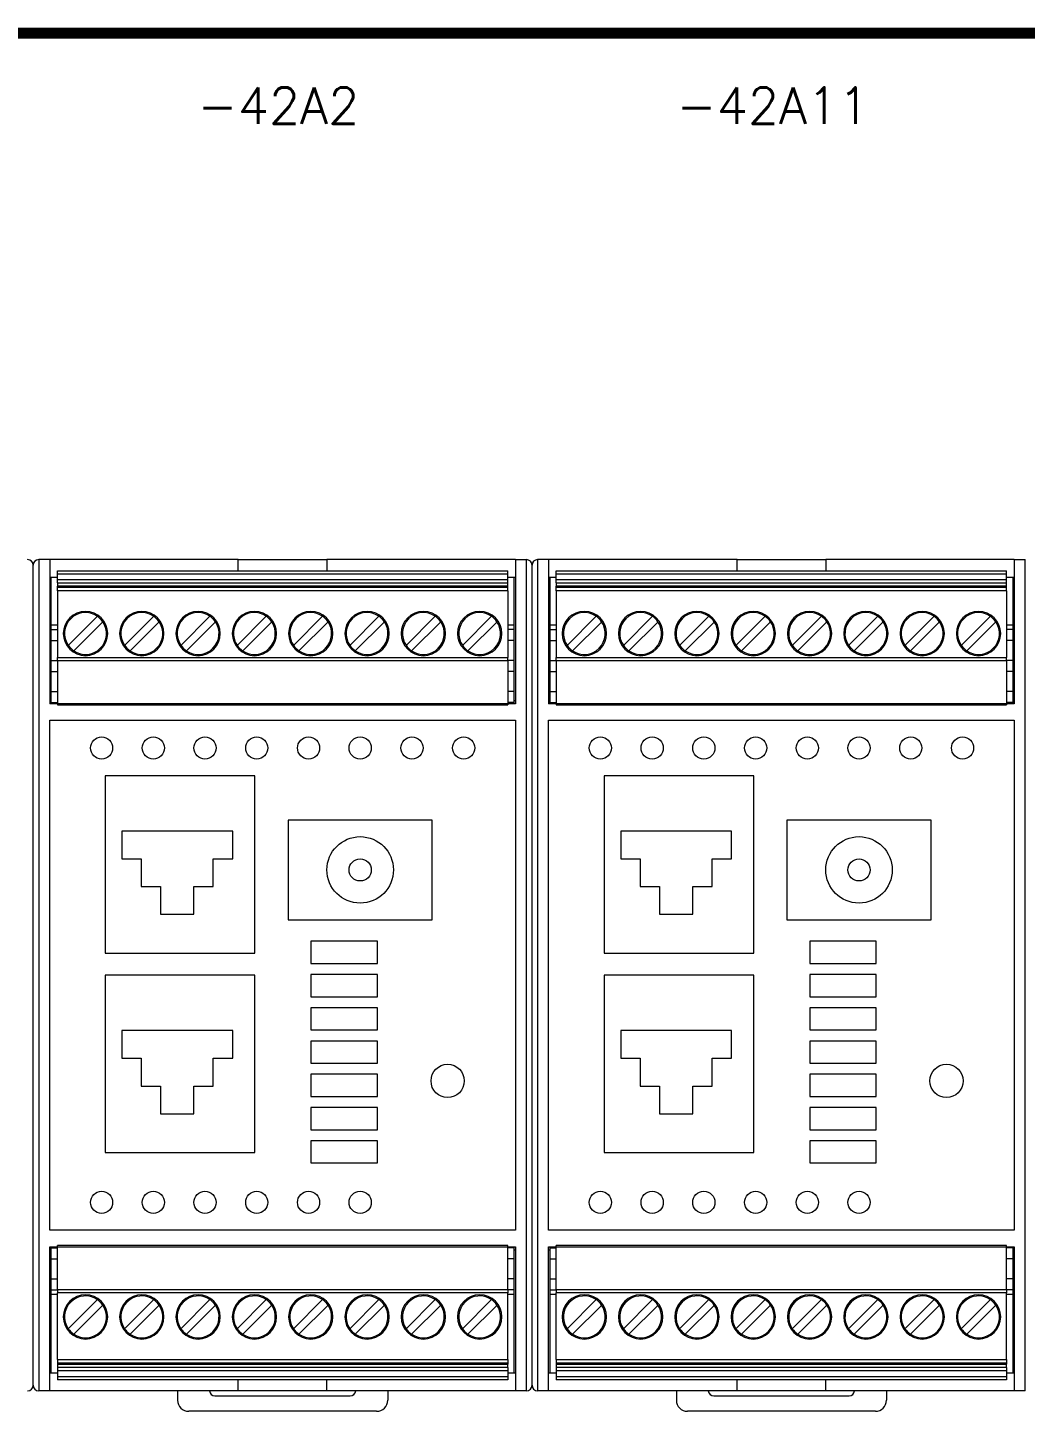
# Model space of a CAD drawing. Extents: x -2993 to 3661, y -4147 to -1441.
# Drawn here: x -2083.1 to -1993.1, y -2703.5 to -2578.7 of the extents above; entities that cross this region are included whole.
import ezdxf
from ezdxf.enums import TextEntityAlignment as Align

# ---------------------------------------------------------------- set-up
doc = ezdxf.new("R2010")
doc.units = 0
doc.header["$LTSCALE"] = 0.1
doc.header["$MEASUREMENT"] = 0
doc.layers.get('0').update_dxf_attribs({"linetype": 'CONTINUOUS'})
doc.layers.add('DIM', color=5, linetype='CONTINUOUS')
doc.styles.get("Standard").update_dxf_attribs({"font": 'simplex.shx'})

msp = doc.modelspace()

# ---------------------------------------------------------------- linework, layer by layer
at = {"color": 7, "linetype": 'Continuous', "lineweight": 13}
for p, q in [((-2081.14, -2626.67), (-2082.14, -2626.67)), ((-2082.14, -2626.67), (-2082.14, -2701.67)), ((-2081.14, -2626.67), (-2081.14, -2639.67)), ((-2064.14, -2626.67), (-2081.14, -2626.67)), ((-2064.14, -2627.67), (-2064.14, -2626.67)), ((-2064.14, -2626.67), (-2056.14, -2626.67)), ((-2039.14, -2626.67), (-2056.14, -2626.67)), ((-2056.14, -2626.67), (-2056.14, -2627.67)), ((-2039.14, -2626.67), (-2039.14, -2639.67)), ((-2039.14, -2626.67), (-2038.14, -2626.67)), ((-2038.14, -2701.67), (-2038.14, -2626.67)), ((-2036.14, -2626.67), (-2037.14, -2626.67)), ((-2037.14, -2626.67), (-2037.14, -2701.67)), ((-2036.14, -2626.67), (-2036.14, -2639.67)), ((-2019.14, -2626.67), (-2036.14, -2626.67)), ((-2019.14, -2627.67), (-2019.14, -2626.67)), ((-2019.14, -2626.67), (-2011.14, -2626.67)), ((-1994.14, -2626.67), (-2011.14, -2626.67)), ((-2011.14, -2626.67), (-2011.14, -2627.67)), ((-1994.14, -2626.67), (-1994.14, -2639.67)), ((-1994.14, -2626.67), (-1993.14, -2626.67)), ((-1993.14, -2701.67), (-1993.14, -2626.67)), ((-2082.64, -2632.32), (-2082.64, -2627.17)), ((-2082.64, -2701.17), (-2082.64, -2627.17)), ((-2082.64, -2701.17), (-2082.64, -2627.17)), ((-2082.64, -2701.17), (-2082.64, -2627.17)), ((-2080.46, -2627.67), (-2039.82, -2627.67)), ((-2080.46, -2627.97), (-2080.46, -2627.67)), ((-2039.82, -2627.97), (-2080.46, -2627.97)), ((-2080.46, -2628.47), (-2080.46, -2627.97)), ((-2039.82, -2627.97), (-2039.82, -2627.67)), ((-2039.82, -2628.47), (-2039.82, -2627.97)), ((-2037.64, -2632.32), (-2037.64, -2627.17)), ((-2037.64, -2701.17), (-2037.64, -2627.17)), ((-2037.64, -2701.17), (-2037.64, -2627.17)), ((-2037.64, -2701.17), (-2037.64, -2627.17)), ((-2035.46, -2627.67), (-1994.82, -2627.67)), ((-2035.46, -2627.97), (-2035.46, -2627.67)), ((-1994.82, -2627.97), (-2035.46, -2627.97)), ((-2035.46, -2628.47), (-2035.46, -2627.97)), ((-1994.82, -2627.97), (-1994.82, -2627.67)), ((-1994.82, -2628.47), (-1994.82, -2627.97)), ((-2081.14, -2628.27), (-2080.46, -2628.27)), ((-2081.04, -2628.27), (-2081.04, -2639.37)), ((-2080.46, -2628.47), (-2039.82, -2628.47)), ((-2080.46, -2628.77), (-2080.46, -2628.47)), ((-2080.46, -2628.77), (-2039.82, -2628.77)), ((-2080.46, -2628.77), (-2080.46, -2629.08)), ((-2039.82, -2629.08), (-2080.46, -2629.08)), ((-2080.46, -2629.19), (-2080.46, -2629.08)), ((-2039.82, -2629.19), (-2080.46, -2629.19)), ((-2080.46, -2629.49), (-2080.46, -2629.19)), ((-2039.82, -2628.27), (-2039.14, -2628.27)), ((-2039.82, -2628.77), (-2039.82, -2628.47)), ((-2039.82, -2629.08), (-2039.82, -2628.77)), ((-2039.82, -2629.19), (-2039.82, -2629.08)), ((-2039.82, -2629.49), (-2039.82, -2629.19)), ((-2039.24, -2639.37), (-2039.24, -2628.27)), ((-2036.14, -2628.27), (-2035.46, -2628.27)), ((-2036.04, -2628.27), (-2036.04, -2639.37)), ((-2035.46, -2628.47), (-1994.82, -2628.47)), ((-2035.46, -2628.77), (-2035.46, -2628.47)), ((-2035.46, -2628.77), (-1994.82, -2628.77)), ((-2035.46, -2628.77), (-2035.46, -2629.08)), ((-1994.82, -2629.08), (-2035.46, -2629.08)), ((-2035.46, -2629.19), (-2035.46, -2629.08)), ((-1994.82, -2629.19), (-2035.46, -2629.19)), ((-2035.46, -2629.49), (-2035.46, -2629.19)), ((-1994.82, -2628.27), (-1994.14, -2628.27)), ((-1994.82, -2628.77), (-1994.82, -2628.47)), ((-1994.82, -2629.08), (-1994.82, -2628.77)), ((-1994.82, -2629.19), (-1994.82, -2629.08)), ((-1994.82, -2629.49), (-1994.82, -2629.19)), ((-1994.24, -2639.37), (-1994.24, -2628.27)), ((-2039.82, -2629.49), (-2080.46, -2629.49)), ((-2080.46, -2629.49), (-2080.46, -2635.51)), ((-2039.82, -2629.49), (-2039.82, -2635.51)), ((-1994.82, -2629.49), (-2035.46, -2629.49)), ((-2035.46, -2629.49), (-2035.46, -2635.51)), ((-1994.82, -2629.49), (-1994.82, -2635.51)), ((-2079.48, -2634.41), (-2076.85, -2631.78)), ((-2074.4, -2634.41), (-2071.77, -2631.78)), ((-2069.32, -2634.41), (-2066.69, -2631.78)), ((-2064.24, -2634.41), (-2061.61, -2631.78)), ((-2059.16, -2634.41), (-2056.53, -2631.78)), ((-2054.08, -2634.41), (-2051.45, -2631.78)), ((-2049, -2634.41), (-2046.37, -2631.78)), ((-2043.92, -2634.41), (-2041.29, -2631.78)), ((-2034.48, -2634.41), (-2031.85, -2631.78)), ((-2029.4, -2634.41), (-2026.77, -2631.78)), ((-2024.32, -2634.41), (-2021.69, -2631.78)), ((-2019.24, -2634.41), (-2016.61, -2631.78)), ((-2014.16, -2634.41), (-2011.53, -2631.78)), ((-2009.08, -2634.41), (-2006.45, -2631.78)), ((-2004, -2634.41), (-2001.37, -2631.78)), ((-1998.92, -2634.41), (-1996.29, -2631.78)), ((-2081.04, -2632.57), (-2080.46, -2632.57)), ((-2081.04, -2632.97), (-2080.46, -2632.97)), ((-2076.35, -2632.28), (-2078.98, -2634.91)), ((-2071.27, -2632.28), (-2073.9, -2634.91)), ((-2066.19, -2632.28), (-2068.82, -2634.91)), ((-2061.11, -2632.28), (-2063.74, -2634.91)), ((-2056.03, -2632.28), (-2058.66, -2634.91)), ((-2050.95, -2632.28), (-2053.58, -2634.91)), ((-2045.87, -2632.28), (-2048.5, -2634.91)), ((-2040.79, -2632.28), (-2043.42, -2634.91)), ((-2039.82, -2632.57), (-2039.24, -2632.57)), ((-2039.24, -2632.97), (-2039.82, -2632.97)), ((-2036.04, -2632.57), (-2035.46, -2632.57)), ((-2036.04, -2632.97), (-2035.46, -2632.97)), ((-2031.35, -2632.28), (-2033.98, -2634.91)), ((-2026.27, -2632.28), (-2028.9, -2634.91)), ((-2021.19, -2632.28), (-2023.82, -2634.91)), ((-2016.11, -2632.28), (-2018.74, -2634.91)), ((-2011.03, -2632.28), (-2013.66, -2634.91)), ((-2005.95, -2632.28), (-2008.58, -2634.91)), ((-2000.87, -2632.28), (-2003.5, -2634.91)), ((-1995.79, -2632.28), (-1998.42, -2634.91)), ((-1994.82, -2632.57), (-1994.24, -2632.57)), ((-1994.24, -2632.97), (-1994.82, -2632.97)), ((-2081.04, -2633.97), (-2080.46, -2633.97)), ((-2039.24, -2633.97), (-2039.82, -2633.97)), ((-2036.04, -2633.97), (-2035.46, -2633.97)), ((-1994.24, -2633.97), (-1994.82, -2633.97)), ((-2080.46, -2635.51), (-2039.82, -2635.51)), ((-2080.46, -2635.81), (-2080.46, -2635.51)), ((-2039.82, -2635.81), (-2039.82, -2635.51)), ((-2035.46, -2635.51), (-1994.82, -2635.51)), ((-2035.46, -2635.81), (-2035.46, -2635.51)), ((-1994.82, -2635.81), (-1994.82, -2635.51)), ((-2081.04, -2635.77), (-2080.46, -2635.77)), ((-2081.04, -2636.77), (-2080.46, -2636.77)), ((-2039.82, -2635.81), (-2080.46, -2635.81)), ((-2080.46, -2635.81), (-2080.46, -2639.79)), ((-2039.24, -2635.77), (-2039.82, -2635.77)), ((-2039.82, -2635.81), (-2039.82, -2639.79)), ((-2039.24, -2636.77), (-2039.82, -2636.77)), ((-2036.04, -2635.77), (-2035.46, -2635.77)), ((-2036.04, -2636.77), (-2035.46, -2636.77)), ((-1994.82, -2635.81), (-2035.46, -2635.81)), ((-2035.46, -2635.81), (-2035.46, -2639.79)), ((-1994.24, -2635.77), (-1994.82, -2635.77)), ((-1994.82, -2635.81), (-1994.82, -2639.79)), ((-1994.24, -2636.77), (-1994.82, -2636.77)), ((-2081.04, -2638.57), (-2080.46, -2638.57)), ((-2039.24, -2638.57), (-2039.82, -2638.57)), ((-2036.04, -2638.57), (-2035.46, -2638.57)), ((-1994.24, -2638.57), (-1994.82, -2638.57)), ((-2081.14, -2639.37), (-2081.04, -2639.37)), ((-2039.14, -2639.67), (-2081.14, -2639.67)), ((-2081.04, -2639.37), (-2081.04, -2639.67)), ((-2081.04, -2639.57), (-2080.46, -2639.57)), ((-2080.46, -2639.79), (-2039.82, -2639.79)), ((-2039.24, -2639.57), (-2039.82, -2639.57)), ((-2039.24, -2639.37), (-2039.14, -2639.37)), ((-2039.24, -2639.67), (-2039.24, -2639.37)), ((-2036.14, -2639.37), (-2036.04, -2639.37)), ((-1994.14, -2639.67), (-2036.14, -2639.67)), ((-2036.04, -2639.37), (-2036.04, -2639.67)), ((-2036.04, -2639.57), (-2035.46, -2639.57)), ((-2035.46, -2639.79), (-1994.82, -2639.79)), ((-1994.24, -2639.57), (-1994.82, -2639.57)), ((-1994.24, -2639.37), (-1994.14, -2639.37)), ((-1994.24, -2639.67), (-1994.24, -2639.37)), ((-2081.14, -2641.17), (-2039.14, -2641.17)), ((-2081.14, -2687.17), (-2081.14, -2641.17)), ((-2039.14, -2641.17), (-2039.14, -2687.17)), ((-2036.14, -2641.17), (-1994.14, -2641.17)), ((-2036.14, -2687.17), (-2036.14, -2641.17)), ((-1994.14, -2641.17), (-1994.14, -2687.17)), ((-2076.14, -2646.17), (-2076.14, -2662.17)), ((-2076.14, -2646.17), (-2076.14, -2662.17)), ((-2062.64, -2646.17), (-2076.14, -2646.17)), ((-2062.64, -2646.17), (-2076.14, -2646.17)), ((-2062.64, -2662.17), (-2062.64, -2646.17)), ((-2062.64, -2662.17), (-2062.64, -2646.17)), ((-2031.14, -2646.17), (-2031.14, -2662.17)), ((-2031.14, -2646.17), (-2031.14, -2662.17)), ((-2017.64, -2646.17), (-2031.14, -2646.17)), ((-2017.64, -2646.17), (-2031.14, -2646.17)), ((-2017.64, -2662.17), (-2017.64, -2646.17)), ((-2017.64, -2662.17), (-2017.64, -2646.17)), ((-2046.64, -2650.17), (-2059.64, -2650.17)), ((-2059.64, -2650.17), (-2059.64, -2659.17)), ((-2046.64, -2659.17), (-2046.64, -2650.17)), ((-2001.64, -2650.17), (-2014.64, -2650.17)), ((-2014.64, -2650.17), (-2014.64, -2659.17)), ((-2001.64, -2659.17), (-2001.64, -2650.17)), ((-2074.64, -2651.17), (-2074.64, -2653.67)), ((-2064.64, -2651.17), (-2074.64, -2651.17)), ((-2064.64, -2653.67), (-2064.64, -2651.17)), ((-2029.64, -2651.17), (-2029.64, -2653.67)), ((-2019.64, -2651.17), (-2029.64, -2651.17)), ((-2019.64, -2653.67), (-2019.64, -2651.17)), ((-2074.64, -2653.67), (-2072.89, -2653.67)), ((-2072.89, -2653.67), (-2072.89, -2656.17)), ((-2066.39, -2656.17), (-2066.39, -2653.67)), ((-2066.39, -2653.67), (-2064.64, -2653.67)), ((-2029.64, -2653.67), (-2027.89, -2653.67)), ((-2027.89, -2653.67), (-2027.89, -2656.17)), ((-2021.39, -2656.17), (-2021.39, -2653.67)), ((-2021.39, -2653.67), (-2019.64, -2653.67)), ((-2072.89, -2656.17), (-2071.14, -2656.17)), ((-2071.14, -2656.17), (-2071.14, -2658.67)), ((-2068.14, -2658.67), (-2068.14, -2656.17)), ((-2068.14, -2656.17), (-2066.39, -2656.17)), ((-2027.89, -2656.17), (-2026.14, -2656.17)), ((-2026.14, -2656.17), (-2026.14, -2658.67)), ((-2023.14, -2658.67), (-2023.14, -2656.17)), ((-2023.14, -2656.17), (-2021.39, -2656.17)), ((-2071.14, -2658.67), (-2068.14, -2658.67)), ((-2059.64, -2659.17), (-2046.64, -2659.17)), ((-2026.14, -2658.67), (-2023.14, -2658.67)), ((-2014.64, -2659.17), (-2001.64, -2659.17)), ((-2051.59, -2661.11), (-2057.59, -2661.11)), ((-2057.59, -2661.11), (-2057.59, -2663.11)), ((-2051.59, -2663.11), (-2051.59, -2661.11)), ((-2006.59, -2661.11), (-2012.59, -2661.11)), ((-2012.59, -2661.11), (-2012.59, -2663.11)), ((-2006.59, -2663.11), (-2006.59, -2661.11)), ((-2076.14, -2662.17), (-2062.64, -2662.17)), ((-2076.14, -2662.17), (-2062.64, -2662.17)), ((-2031.14, -2662.17), (-2017.64, -2662.17)), ((-2031.14, -2662.17), (-2017.64, -2662.17)), ((-2062.64, -2664.17), (-2076.14, -2664.17)), ((-2062.64, -2664.17), (-2076.14, -2664.17)), ((-2076.14, -2664.17), (-2076.14, -2680.17)), ((-2076.14, -2664.17), (-2076.14, -2680.17)), ((-2062.64, -2680.17), (-2062.64, -2664.17)), ((-2062.64, -2680.17), (-2062.64, -2664.17)), ((-2057.59, -2663.11), (-2051.59, -2663.11)), ((-2051.59, -2664.11), (-2057.59, -2664.11)), ((-2057.59, -2664.11), (-2057.59, -2666.11)), ((-2051.59, -2666.11), (-2051.59, -2664.11)), ((-2017.64, -2664.17), (-2031.14, -2664.17)), ((-2017.64, -2664.17), (-2031.14, -2664.17)), ((-2031.14, -2664.17), (-2031.14, -2680.17)), ((-2031.14, -2664.17), (-2031.14, -2680.17)), ((-2017.64, -2680.17), (-2017.64, -2664.17)), ((-2017.64, -2680.17), (-2017.64, -2664.17)), ((-2012.59, -2663.11), (-2006.59, -2663.11)), ((-2006.59, -2664.11), (-2012.59, -2664.11)), ((-2012.59, -2664.11), (-2012.59, -2666.11)), ((-2006.59, -2666.11), (-2006.59, -2664.11)), ((-2057.59, -2666.11), (-2051.59, -2666.11)), ((-2012.59, -2666.11), (-2006.59, -2666.11)), ((-2051.59, -2667.11), (-2057.59, -2667.11)), ((-2057.59, -2667.11), (-2057.59, -2669.11)), ((-2051.59, -2669.11), (-2051.59, -2667.11)), ((-2006.59, -2667.11), (-2012.59, -2667.11)), ((-2012.59, -2667.11), (-2012.59, -2669.11)), ((-2006.59, -2669.11), (-2006.59, -2667.11)), ((-2064.64, -2669.17), (-2074.64, -2669.17)), ((-2074.64, -2669.17), (-2074.64, -2671.67)), ((-2064.64, -2671.67), (-2064.64, -2669.17)), ((-2057.59, -2669.11), (-2051.59, -2669.11)), ((-2019.64, -2669.17), (-2029.64, -2669.17)), ((-2029.64, -2669.17), (-2029.64, -2671.67)), ((-2019.64, -2671.67), (-2019.64, -2669.17)), ((-2012.59, -2669.11), (-2006.59, -2669.11)), ((-2051.59, -2670.11), (-2057.59, -2670.11)), ((-2057.59, -2670.11), (-2057.59, -2672.11)), ((-2051.59, -2672.11), (-2051.59, -2670.11)), ((-2006.59, -2670.11), (-2012.59, -2670.11)), ((-2012.59, -2670.11), (-2012.59, -2672.11)), ((-2006.59, -2672.11), (-2006.59, -2670.11)), ((-2074.64, -2671.67), (-2072.89, -2671.67)), ((-2072.89, -2671.67), (-2072.89, -2674.17)), ((-2066.39, -2674.17), (-2066.39, -2671.67)), ((-2066.39, -2671.67), (-2064.64, -2671.67)), ((-2029.64, -2671.67), (-2027.89, -2671.67)), ((-2027.89, -2671.67), (-2027.89, -2674.17)), ((-2021.39, -2674.17), (-2021.39, -2671.67)), ((-2021.39, -2671.67), (-2019.64, -2671.67)), ((-2057.59, -2672.11), (-2051.59, -2672.11)), ((-2012.59, -2672.11), (-2006.59, -2672.11)), ((-2072.89, -2674.17), (-2071.14, -2674.17)), ((-2071.14, -2674.17), (-2071.14, -2676.67)), ((-2068.14, -2676.67), (-2068.14, -2674.17)), ((-2068.14, -2674.17), (-2066.39, -2674.17)), ((-2051.59, -2673.11), (-2057.59, -2673.11)), ((-2057.59, -2673.11), (-2057.59, -2675.11)), ((-2051.59, -2675.11), (-2051.59, -2673.11)), ((-2027.89, -2674.17), (-2026.14, -2674.17)), ((-2026.14, -2674.17), (-2026.14, -2676.67)), ((-2023.14, -2676.67), (-2023.14, -2674.17)), ((-2023.14, -2674.17), (-2021.39, -2674.17)), ((-2006.59, -2673.11), (-2012.59, -2673.11)), ((-2012.59, -2673.11), (-2012.59, -2675.11)), ((-2006.59, -2675.11), (-2006.59, -2673.11)), ((-2082.64, -2701.17), (-2082.64, -2674.67)), ((-2082.64, -2701.17), (-2082.64, -2674.67)), ((-2057.59, -2675.11), (-2051.59, -2675.11)), ((-2037.64, -2701.17), (-2037.64, -2674.67)), ((-2037.64, -2701.17), (-2037.64, -2674.67)), ((-2012.59, -2675.11), (-2006.59, -2675.11)), ((-2071.14, -2676.67), (-2068.14, -2676.67)), ((-2051.59, -2676.11), (-2057.59, -2676.11)), ((-2057.59, -2676.11), (-2057.59, -2678.11)), ((-2051.59, -2678.11), (-2051.59, -2676.11)), ((-2026.14, -2676.67), (-2023.14, -2676.67)), ((-2006.59, -2676.11), (-2012.59, -2676.11)), ((-2012.59, -2676.11), (-2012.59, -2678.11)), ((-2006.59, -2678.11), (-2006.59, -2676.11)), ((-2057.59, -2678.11), (-2051.59, -2678.11)), ((-2051.59, -2679.11), (-2057.59, -2679.11)), ((-2057.59, -2679.11), (-2057.59, -2681.11)), ((-2051.59, -2681.11), (-2051.59, -2679.11)), ((-2012.59, -2678.11), (-2006.59, -2678.11)), ((-2006.59, -2679.11), (-2012.59, -2679.11)), ((-2012.59, -2679.11), (-2012.59, -2681.11)), ((-2006.59, -2681.11), (-2006.59, -2679.11)), ((-2076.14, -2680.17), (-2062.64, -2680.17)), ((-2076.14, -2680.17), (-2062.64, -2680.17)), ((-2031.14, -2680.17), (-2017.64, -2680.17)), ((-2031.14, -2680.17), (-2017.64, -2680.17)), ((-2057.59, -2681.11), (-2051.59, -2681.11)), ((-2012.59, -2681.11), (-2006.59, -2681.11)), ((-2039.14, -2687.17), (-2081.14, -2687.17)), ((-1994.14, -2687.17), (-2036.14, -2687.17)), ((-2081.14, -2688.67), (-2039.14, -2688.67)), ((-2081.14, -2701.67), (-2081.14, -2688.67)), ((-2081.04, -2688.97), (-2081.14, -2688.97)), ((-2081.04, -2688.67), (-2081.04, -2688.97)), ((-2081.04, -2688.77), (-2080.46, -2688.77)), ((-2081.04, -2688.97), (-2081.04, -2700.07)), ((-2039.82, -2688.55), (-2080.46, -2688.55)), ((-2080.46, -2692.53), (-2080.46, -2688.55)), ((-2039.82, -2692.53), (-2039.82, -2688.55)), ((-2039.24, -2688.77), (-2039.82, -2688.77)), ((-2039.24, -2688.97), (-2039.24, -2688.67)), ((-2039.14, -2688.97), (-2039.24, -2688.97)), ((-2039.24, -2700.07), (-2039.24, -2688.97)), ((-2039.14, -2688.67), (-2039.14, -2701.67)), ((-2036.14, -2688.67), (-1994.14, -2688.67)), ((-2036.14, -2701.67), (-2036.14, -2688.67)), ((-2036.04, -2688.97), (-2036.14, -2688.97)), ((-2036.04, -2688.67), (-2036.04, -2688.97)), ((-2036.04, -2688.77), (-2035.46, -2688.77)), ((-2036.04, -2688.97), (-2036.04, -2700.07)), ((-1994.82, -2688.55), (-2035.46, -2688.55)), ((-2035.46, -2692.53), (-2035.46, -2688.55)), ((-1994.82, -2692.53), (-1994.82, -2688.55)), ((-1994.24, -2688.77), (-1994.82, -2688.77)), ((-1994.24, -2688.97), (-1994.24, -2688.67)), ((-1994.14, -2688.97), (-1994.24, -2688.97)), ((-1994.24, -2700.07), (-1994.24, -2688.97)), ((-1994.14, -2688.67), (-1994.14, -2701.67)), ((-2081.04, -2689.77), (-2080.46, -2689.77)), ((-2039.24, -2689.77), (-2039.82, -2689.77)), ((-2036.04, -2689.77), (-2035.46, -2689.77)), ((-1994.24, -2689.77), (-1994.82, -2689.77)), ((-2081.04, -2691.57), (-2080.46, -2691.57)), ((-2039.24, -2691.57), (-2039.82, -2691.57)), ((-2036.04, -2691.57), (-2035.46, -2691.57)), ((-1994.24, -2691.57), (-1994.82, -2691.57)), ((-2081.04, -2692.57), (-2080.46, -2692.57)), ((-2080.46, -2692.97), (-2081.04, -2692.97)), ((-2080.46, -2692.53), (-2039.82, -2692.53)), ((-2080.46, -2692.53), (-2080.46, -2692.83)), ((-2039.82, -2692.83), (-2080.46, -2692.83)), ((-2080.46, -2698.85), (-2080.46, -2692.83)), ((-2039.82, -2692.53), (-2039.82, -2692.83)), ((-2039.24, -2692.57), (-2039.82, -2692.57)), ((-2039.82, -2698.85), (-2039.82, -2692.83)), ((-2039.24, -2692.97), (-2039.82, -2692.97)), ((-2036.04, -2692.57), (-2035.46, -2692.57)), ((-2035.46, -2692.97), (-2036.04, -2692.97)), ((-2035.46, -2692.53), (-1994.82, -2692.53)), ((-2035.46, -2692.53), (-2035.46, -2692.83)), ((-1994.82, -2692.83), (-2035.46, -2692.83)), ((-2035.46, -2698.85), (-2035.46, -2692.83)), ((-1994.82, -2692.53), (-1994.82, -2692.83)), ((-1994.24, -2692.57), (-1994.82, -2692.57)), ((-1994.82, -2698.85), (-1994.82, -2692.83)), ((-1994.24, -2692.97), (-1994.82, -2692.97)), ((-2079.48, -2696.07), (-2076.85, -2693.44)), ((-2076.35, -2693.94), (-2078.98, -2696.57)), ((-2074.4, -2696.07), (-2071.77, -2693.44)), ((-2071.27, -2693.94), (-2073.9, -2696.57)), ((-2069.32, -2696.07), (-2066.69, -2693.44)), ((-2066.19, -2693.94), (-2068.82, -2696.57)), ((-2064.24, -2696.07), (-2061.61, -2693.44)), ((-2061.11, -2693.94), (-2063.74, -2696.57)), ((-2059.16, -2696.07), (-2056.53, -2693.44)), ((-2056.03, -2693.94), (-2058.66, -2696.57)), ((-2054.08, -2696.07), (-2051.45, -2693.44)), ((-2050.95, -2693.94), (-2053.58, -2696.57)), ((-2049, -2696.07), (-2046.37, -2693.44)), ((-2045.87, -2693.94), (-2048.5, -2696.57)), ((-2043.92, -2696.07), (-2041.29, -2693.44)), ((-2040.79, -2693.94), (-2043.42, -2696.57)), ((-2034.48, -2696.07), (-2031.85, -2693.44)), ((-2031.35, -2693.94), (-2033.98, -2696.57)), ((-2029.4, -2696.07), (-2026.77, -2693.44)), ((-2026.27, -2693.94), (-2028.9, -2696.57)), ((-2024.32, -2696.07), (-2021.69, -2693.44)), ((-2021.19, -2693.94), (-2023.82, -2696.57)), ((-2019.24, -2696.07), (-2016.61, -2693.44)), ((-2016.11, -2693.94), (-2018.74, -2696.57)), ((-2014.16, -2696.07), (-2011.53, -2693.44)), ((-2011.03, -2693.94), (-2013.66, -2696.57)), ((-2009.08, -2696.07), (-2006.45, -2693.44)), ((-2005.95, -2693.94), (-2008.58, -2696.57)), ((-2004, -2696.07), (-2001.37, -2693.44)), ((-2000.87, -2693.94), (-2003.5, -2696.57)), ((-1998.92, -2696.07), (-1996.29, -2693.44)), ((-1995.79, -2693.94), (-1998.42, -2696.57)), ((-2080.46, -2698.85), (-2039.82, -2698.85)), ((-2080.46, -2698.85), (-2080.46, -2699.15)), ((-2080.46, -2699.15), (-2039.82, -2699.15)), ((-2080.46, -2699.15), (-2080.46, -2699.27)), ((-2039.82, -2698.85), (-2039.82, -2699.15)), ((-2039.82, -2699.15), (-2039.82, -2699.27)), ((-2035.46, -2698.85), (-1994.82, -2698.85)), ((-2035.46, -2698.85), (-2035.46, -2699.15)), ((-2035.46, -2699.15), (-1994.82, -2699.15)), ((-2035.46, -2699.15), (-2035.46, -2699.27)), ((-1994.82, -2698.85), (-1994.82, -2699.15)), ((-1994.82, -2699.15), (-1994.82, -2699.27)), ((-2080.46, -2700.07), (-2081.14, -2700.07)), ((-2080.46, -2699.27), (-2039.82, -2699.27)), ((-2080.46, -2699.27), (-2080.46, -2699.58)), ((-2039.82, -2699.58), (-2080.46, -2699.58)), ((-2080.46, -2699.58), (-2080.46, -2699.88)), ((-2039.82, -2699.88), (-2080.46, -2699.88)), ((-2080.46, -2699.88), (-2080.46, -2700.37)), ((-2080.46, -2700.37), (-2039.82, -2700.37)), ((-2080.46, -2700.37), (-2080.46, -2700.67)), ((-2039.82, -2699.58), (-2039.82, -2699.27)), ((-2039.82, -2699.58), (-2039.82, -2699.88)), ((-2039.82, -2699.88), (-2039.82, -2700.37)), ((-2039.14, -2700.07), (-2039.82, -2700.07)), ((-2039.82, -2700.37), (-2039.82, -2700.67)), ((-2035.46, -2700.07), (-2036.14, -2700.07)), ((-2035.46, -2699.27), (-1994.82, -2699.27)), ((-2035.46, -2699.27), (-2035.46, -2699.58)), ((-1994.82, -2699.58), (-2035.46, -2699.58)), ((-2035.46, -2699.58), (-2035.46, -2699.88)), ((-1994.82, -2699.88), (-2035.46, -2699.88)), ((-2035.46, -2699.88), (-2035.46, -2700.37)), ((-2035.46, -2700.37), (-1994.82, -2700.37)), ((-2035.46, -2700.37), (-2035.46, -2700.67)), ((-1994.82, -2699.58), (-1994.82, -2699.27)), ((-1994.82, -2699.58), (-1994.82, -2699.88)), ((-1994.82, -2699.88), (-1994.82, -2700.37)), ((-1994.14, -2700.07), (-1994.82, -2700.07)), ((-1994.82, -2700.37), (-1994.82, -2700.67)), ((-2081.14, -2701.67), (-2082.14, -2701.67)), ((-2064.14, -2701.67), (-2081.14, -2701.67)), ((-2039.82, -2700.67), (-2080.46, -2700.67)), ((-2069.61, -2701.67), (-2069.61, -2702.52)), ((-2064.14, -2701.67), (-2064.14, -2700.67)), ((-2056.14, -2701.67), (-2064.14, -2701.67)), ((-2056.14, -2701.67), (-2056.14, -2700.67)), ((-2039.14, -2701.67), (-2056.14, -2701.67)), ((-2050.66, -2701.67), (-2050.66, -2702.52)), ((-2038.14, -2701.67), (-2039.14, -2701.67)), ((-2036.14, -2701.67), (-2037.14, -2701.67)), ((-2019.14, -2701.67), (-2036.14, -2701.67)), ((-1994.82, -2700.67), (-2035.46, -2700.67)), ((-2024.61, -2701.67), (-2024.61, -2702.52)), ((-2019.14, -2701.67), (-2019.14, -2700.67)), ((-2011.14, -2701.67), (-2019.14, -2701.67)), ((-2011.14, -2701.67), (-2011.14, -2700.67)), ((-1994.14, -2701.67), (-2011.14, -2701.67)), ((-2005.66, -2701.67), (-2005.66, -2702.52)), ((-1993.14, -2701.67), (-1994.14, -2701.67)), ((-2066.24, -2702.12), (-2054.04, -2702.12)), ((-2021.24, -2702.12), (-2009.04, -2702.12)), ((-2051.66, -2703.52), (-2068.61, -2703.52)), ((-2006.66, -2703.52), (-2023.61, -2703.52))]:
    msp.add_line(p, q, dxfattribs=at)
for centre, radius in [((-2076.47, -2643.67), 1), ((-2071.8, -2643.67), 1), ((-2067.14, -2643.67), 1), ((-2062.47, -2643.67), 1), ((-2057.8, -2643.67), 1), ((-2053.14, -2643.67), 1), ((-2048.47, -2643.67), 1), ((-2043.8, -2643.67), 1), ((-2031.47, -2643.67), 1), ((-2026.8, -2643.67), 1), ((-2022.14, -2643.67), 1), ((-2017.47, -2643.67), 1), ((-2012.8, -2643.67), 1), ((-2008.14, -2643.67), 1), ((-2003.47, -2643.67), 1), ((-1998.8, -2643.67), 1), ((-2053.14, -2654.67), 3), ((-2008.14, -2654.67), 3), ((-2053.14, -2654.67), 1), ((-2008.14, -2654.67), 1), ((-2045.25, -2673.71), 1.5), ((-2000.25, -2673.71), 1.5), ((-2076.47, -2684.67), 1), ((-2071.8, -2684.67), 1), ((-2067.14, -2684.67), 1), ((-2062.47, -2684.67), 1), ((-2057.8, -2684.67), 1), ((-2053.14, -2684.67), 1), ((-2031.47, -2684.67), 1), ((-2026.8, -2684.67), 1), ((-2022.14, -2684.67), 1), ((-2017.47, -2684.67), 1), ((-2012.8, -2684.67), 1), ((-2008.14, -2684.67), 1)]:
    msp.add_circle(centre, radius, dxfattribs=at)
for centre, radius, start, end in [((-2083.14, -2627.17), 0.5, 0, 89.9998), ((-2082.14, -2627.17), 0.5, 90.0002, 179.9998), ((-2038.14, -2627.17), 0.5, 0, 89.9998), ((-2037.14, -2627.17), 0.5, 90.0002, 179.9998), ((-2077.92, -2633.34), 2, 90, 270), ((-2077.92, -2633.34), 1.89, 55.6634, 135), ((-2077.92, -2633.34), 2, 270, 90), ((-2077.92, -2633.34), 1.89, 34.3365, 55.6635), ((-2072.84, -2633.34), 2, 90, 270), ((-2072.84, -2633.34), 1.89, 55.6634, 135), ((-2072.84, -2633.34), 2, 270, 90), ((-2072.84, -2633.34), 1.89, 34.3365, 55.6635), ((-2067.76, -2633.34), 2, 90, 270), ((-2067.76, -2633.34), 1.89, 55.6634, 135), ((-2067.76, -2633.34), 2, 270, 90), ((-2067.76, -2633.34), 1.89, 34.3365, 55.6635), ((-2062.68, -2633.34), 2, 90, 270), ((-2062.68, -2633.34), 1.89, 55.6634, 135), ((-2062.68, -2633.34), 2, 270, 90), ((-2062.68, -2633.34), 1.89, 34.3365, 55.6635), ((-2057.6, -2633.34), 2, 90, 270), ((-2057.6, -2633.34), 1.89, 55.6634, 135), ((-2057.6, -2633.34), 2, 270, 90), ((-2057.6, -2633.34), 1.89, 34.3365, 55.6635), ((-2052.52, -2633.34), 2, 90, 270), ((-2052.52, -2633.34), 1.89, 55.6634, 135), ((-2052.52, -2633.34), 2, 270, 90), ((-2052.52, -2633.34), 1.89, 34.3365, 55.6635), ((-2047.44, -2633.34), 2, 90, 270), ((-2047.44, -2633.34), 1.89, 55.6634, 135), ((-2047.44, -2633.34), 2, 270, 90), ((-2047.44, -2633.34), 1.89, 34.3365, 55.6635), ((-2042.36, -2633.34), 2, 90, 270), ((-2042.36, -2633.34), 1.89, 55.6634, 135), ((-2042.36, -2633.34), 2, 270, 90), ((-2042.36, -2633.34), 1.89, 34.3365, 55.6635), ((-2032.92, -2633.34), 2, 90, 270), ((-2032.92, -2633.34), 1.89, 55.6634, 135), ((-2032.92, -2633.34), 2, 270, 90), ((-2032.92, -2633.34), 1.89, 34.3365, 55.6635), ((-2027.84, -2633.34), 2, 90, 270), ((-2027.84, -2633.34), 1.89, 55.6634, 135), ((-2027.84, -2633.34), 2, 270, 90), ((-2027.84, -2633.34), 1.89, 34.3365, 55.6635), ((-2022.76, -2633.34), 2, 90, 270), ((-2022.76, -2633.34), 1.89, 55.6634, 135), ((-2022.76, -2633.34), 2, 270, 90), ((-2022.76, -2633.34), 1.89, 34.3365, 55.6635), ((-2017.68, -2633.34), 2, 90, 270), ((-2017.68, -2633.34), 1.89, 55.6634, 135), ((-2017.68, -2633.34), 2, 270, 90), ((-2017.68, -2633.34), 1.89, 34.3365, 55.6635), ((-2012.6, -2633.34), 2, 90, 270), ((-2012.6, -2633.34), 1.89, 55.6634, 135), ((-2012.6, -2633.34), 2, 270, 90), ((-2012.6, -2633.34), 1.89, 34.3365, 55.6635), ((-2007.52, -2633.34), 2, 90, 270), ((-2007.52, -2633.34), 1.89, 55.6634, 135), ((-2007.52, -2633.34), 2, 270, 90), ((-2007.52, -2633.34), 1.89, 34.3365, 55.6635), ((-2002.44, -2633.34), 2, 90, 270), ((-2002.44, -2633.34), 1.89, 55.6634, 135), ((-2002.44, -2633.34), 2, 270, 90), ((-2002.44, -2633.34), 1.89, 34.3365, 55.6635), ((-1997.36, -2633.34), 2, 90, 270), ((-1997.36, -2633.34), 1.89, 55.6634, 135), ((-1997.36, -2633.34), 2, 270, 90), ((-1997.36, -2633.34), 1.89, 34.3365, 55.6635), ((-2077.92, -2633.34), 1.89, 135, 214.3366), ((-2077.92, -2633.34), 1.89, 315, 34.3366), ((-2072.84, -2633.34), 1.89, 135, 214.3366), ((-2072.84, -2633.34), 1.89, 315, 34.3366), ((-2067.76, -2633.34), 1.89, 135, 214.3366), ((-2067.76, -2633.34), 1.89, 315, 34.3366), ((-2062.68, -2633.34), 1.89, 135, 214.3366), ((-2062.68, -2633.34), 1.89, 315, 34.3366), ((-2057.6, -2633.34), 1.89, 135, 214.3366), ((-2057.6, -2633.34), 1.89, 315, 34.3366), ((-2052.52, -2633.34), 1.89, 135, 214.3366), ((-2052.52, -2633.34), 1.89, 315, 34.3366), ((-2047.44, -2633.34), 1.89, 135, 214.3366), ((-2047.44, -2633.34), 1.89, 315, 34.3366), ((-2042.36, -2633.34), 1.89, 135, 214.3366), ((-2042.36, -2633.34), 1.89, 315, 34.3366), ((-2032.92, -2633.34), 1.89, 135, 214.3366), ((-2032.92, -2633.34), 1.89, 315, 34.3366), ((-2027.84, -2633.34), 1.89, 135, 214.3366), ((-2027.84, -2633.34), 1.89, 315, 34.3366), ((-2022.76, -2633.34), 1.89, 135, 214.3366), ((-2022.76, -2633.34), 1.89, 315, 34.3366), ((-2017.68, -2633.34), 1.89, 135, 214.3366), ((-2017.68, -2633.34), 1.89, 315, 34.3366), ((-2012.6, -2633.34), 1.89, 135, 214.3366), ((-2012.6, -2633.34), 1.89, 315, 34.3366), ((-2007.52, -2633.34), 1.89, 135, 214.3366), ((-2007.52, -2633.34), 1.89, 315, 34.3366), ((-2002.44, -2633.34), 1.89, 135, 214.3366), ((-2002.44, -2633.34), 1.89, 315, 34.3366), ((-1997.36, -2633.34), 1.89, 135, 214.3366), ((-1997.36, -2633.34), 1.89, 315, 34.3366), ((-2077.92, -2633.34), 1.89, 214.3365, 235.6635), ((-2077.92, -2633.34), 1.89, 235.6634, 315), ((-2072.84, -2633.34), 1.89, 214.3365, 235.6635), ((-2072.84, -2633.34), 1.89, 235.6634, 315), ((-2067.76, -2633.34), 1.89, 214.3365, 235.6635), ((-2067.76, -2633.34), 1.89, 235.6634, 315), ((-2062.68, -2633.34), 1.89, 214.3365, 235.6635), ((-2062.68, -2633.34), 1.89, 235.6634, 315), ((-2057.6, -2633.34), 1.89, 214.3365, 235.6635), ((-2057.6, -2633.34), 1.89, 235.6634, 315), ((-2052.52, -2633.34), 1.89, 214.3365, 235.6635), ((-2052.52, -2633.34), 1.89, 235.6634, 315), ((-2047.44, -2633.34), 1.89, 214.3365, 235.6635), ((-2047.44, -2633.34), 1.89, 235.6634, 315), ((-2042.36, -2633.34), 1.89, 214.3365, 235.6635), ((-2042.36, -2633.34), 1.89, 235.6634, 315), ((-2032.92, -2633.34), 1.89, 214.3365, 235.6635), ((-2032.92, -2633.34), 1.89, 235.6634, 315), ((-2027.84, -2633.34), 1.89, 214.3365, 235.6635), ((-2027.84, -2633.34), 1.89, 235.6634, 315), ((-2022.76, -2633.34), 1.89, 214.3365, 235.6635), ((-2022.76, -2633.34), 1.89, 235.6634, 315), ((-2017.68, -2633.34), 1.89, 214.3365, 235.6635), ((-2017.68, -2633.34), 1.89, 235.6634, 315), ((-2012.6, -2633.34), 1.89, 214.3365, 235.6635), ((-2012.6, -2633.34), 1.89, 235.6634, 315), ((-2007.52, -2633.34), 1.89, 214.3365, 235.6635), ((-2007.52, -2633.34), 1.89, 235.6634, 315), ((-2002.44, -2633.34), 1.89, 214.3365, 235.6635), ((-2002.44, -2633.34), 1.89, 235.6634, 315), ((-1997.36, -2633.34), 1.89, 214.3365, 235.6635), ((-1997.36, -2633.34), 1.89, 235.6634, 315), ((-2077.92, -2695), 2, 90, 270), ((-2077.92, -2695), 2, 270, 90), ((-2072.84, -2695), 2, 90, 270), ((-2072.84, -2695), 2, 270, 90), ((-2067.76, -2695), 2, 90, 270), ((-2067.76, -2695), 2, 270, 90), ((-2062.68, -2695), 2, 90, 270), ((-2062.68, -2695), 2, 270, 90), ((-2057.6, -2695), 2, 90, 270), ((-2057.6, -2695), 2, 270, 90), ((-2052.52, -2695), 2, 90, 270), ((-2052.52, -2695), 2, 270, 90), ((-2047.44, -2695), 2, 90, 270), ((-2047.44, -2695), 2, 270, 90), ((-2042.36, -2695), 2, 90, 270), ((-2042.36, -2695), 2, 270, 90), ((-2032.92, -2695), 2, 90, 270), ((-2032.92, -2695), 2, 270, 90), ((-2027.84, -2695), 2, 90, 270), ((-2027.84, -2695), 2, 270, 90), ((-2022.76, -2695), 2, 90, 270), ((-2022.76, -2695), 2, 270, 90), ((-2017.68, -2695), 2, 90, 270), ((-2017.68, -2695), 2, 270, 90), ((-2012.6, -2695), 2, 90, 270), ((-2012.6, -2695), 2, 270, 90), ((-2007.52, -2695), 2, 90, 270), ((-2007.52, -2695), 2, 270, 90), ((-2002.44, -2695), 2, 90, 270), ((-2002.44, -2695), 2, 270, 90), ((-1997.36, -2695), 2, 90, 270), ((-1997.36, -2695), 2, 270, 90), ((-2077.92, -2695), 1.89, 135, 214.3366), ((-2077.92, -2695), 1.89, 55.6634, 135), ((-2077.92, -2695), 1.89, 34.3365, 55.6635), ((-2077.92, -2695), 1.89, 315, 34.3366), ((-2072.84, -2695), 1.89, 135, 214.3366), ((-2072.84, -2695), 1.89, 55.6634, 135), ((-2072.84, -2695), 1.89, 34.3365, 55.6635), ((-2072.84, -2695), 1.89, 315, 34.3366), ((-2067.76, -2695), 1.89, 135, 214.3366), ((-2067.76, -2695), 1.89, 55.6634, 135), ((-2067.76, -2695), 1.89, 34.3365, 55.6635), ((-2067.76, -2695), 1.89, 315, 34.3366), ((-2062.68, -2695), 1.89, 135, 214.3366), ((-2062.68, -2695), 1.89, 55.6634, 135), ((-2062.68, -2695), 1.89, 34.3365, 55.6635), ((-2062.68, -2695), 1.89, 315, 34.3366), ((-2057.6, -2695), 1.89, 135, 214.3366), ((-2057.6, -2695), 1.89, 55.6634, 135), ((-2057.6, -2695), 1.89, 34.3365, 55.6635), ((-2057.6, -2695), 1.89, 315, 34.3366), ((-2052.52, -2695), 1.89, 135, 214.3366), ((-2052.52, -2695), 1.89, 55.6634, 135), ((-2052.52, -2695), 1.89, 34.3365, 55.6635), ((-2052.52, -2695), 1.89, 315, 34.3366), ((-2047.44, -2695), 1.89, 135, 214.3366), ((-2047.44, -2695), 1.89, 55.6634, 135), ((-2047.44, -2695), 1.89, 34.3365, 55.6635), ((-2047.44, -2695), 1.89, 315, 34.3366), ((-2042.36, -2695), 1.89, 135, 214.3366), ((-2042.36, -2695), 1.89, 55.6634, 135), ((-2042.36, -2695), 1.89, 34.3365, 55.6635), ((-2042.36, -2695), 1.89, 315, 34.3366), ((-2032.92, -2695), 1.89, 135, 214.3366), ((-2032.92, -2695), 1.89, 55.6634, 135), ((-2032.92, -2695), 1.89, 34.3365, 55.6635), ((-2032.92, -2695), 1.89, 315, 34.3366), ((-2027.84, -2695), 1.89, 135, 214.3366), ((-2027.84, -2695), 1.89, 55.6634, 135), ((-2027.84, -2695), 1.89, 34.3365, 55.6635), ((-2027.84, -2695), 1.89, 315, 34.3366), ((-2022.76, -2695), 1.89, 135, 214.3366), ((-2022.76, -2695), 1.89, 55.6634, 135), ((-2022.76, -2695), 1.89, 34.3365, 55.6635), ((-2022.76, -2695), 1.89, 315, 34.3366), ((-2017.68, -2695), 1.89, 135, 214.3366), ((-2017.68, -2695), 1.89, 55.6634, 135), ((-2017.68, -2695), 1.89, 34.3365, 55.6635), ((-2017.68, -2695), 1.89, 315, 34.3366), ((-2012.6, -2695), 1.89, 135, 214.3366), ((-2012.6, -2695), 1.89, 55.6634, 135), ((-2012.6, -2695), 1.89, 34.3365, 55.6635), ((-2012.6, -2695), 1.89, 315, 34.3366), ((-2007.52, -2695), 1.89, 135, 214.3366), ((-2007.52, -2695), 1.89, 55.6634, 135), ((-2007.52, -2695), 1.89, 34.3365, 55.6635), ((-2007.52, -2695), 1.89, 315, 34.3366), ((-2002.44, -2695), 1.89, 135, 214.3366), ((-2002.44, -2695), 1.89, 55.6634, 135), ((-2002.44, -2695), 1.89, 34.3365, 55.6635), ((-2002.44, -2695), 1.89, 315, 34.3366), ((-1997.36, -2695), 1.89, 135, 214.3366), ((-1997.36, -2695), 1.89, 55.6634, 135), ((-1997.36, -2695), 1.89, 34.3365, 55.6635), ((-1997.36, -2695), 1.89, 315, 34.3366), ((-2077.92, -2695), 1.89, 214.3365, 235.6635), ((-2077.92, -2695), 1.89, 235.6634, 315), ((-2072.84, -2695), 1.89, 214.3365, 235.6635), ((-2072.84, -2695), 1.89, 235.6634, 315), ((-2067.76, -2695), 1.89, 214.3365, 235.6635), ((-2067.76, -2695), 1.89, 235.6634, 315), ((-2062.68, -2695), 1.89, 214.3365, 235.6635), ((-2062.68, -2695), 1.89, 235.6634, 315), ((-2057.6, -2695), 1.89, 214.3365, 235.6635), ((-2057.6, -2695), 1.89, 235.6634, 315), ((-2052.52, -2695), 1.89, 214.3365, 235.6635), ((-2052.52, -2695), 1.89, 235.6634, 315), ((-2047.44, -2695), 1.89, 214.3365, 235.6635), ((-2047.44, -2695), 1.89, 235.6634, 315), ((-2042.36, -2695), 1.89, 214.3365, 235.6635), ((-2042.36, -2695), 1.89, 235.6634, 315), ((-2032.92, -2695), 1.89, 214.3365, 235.6635), ((-2032.92, -2695), 1.89, 235.6634, 315), ((-2027.84, -2695), 1.89, 214.3365, 235.6635), ((-2027.84, -2695), 1.89, 235.6634, 315), ((-2022.76, -2695), 1.89, 214.3365, 235.6635), ((-2022.76, -2695), 1.89, 235.6634, 315), ((-2017.68, -2695), 1.89, 214.3365, 235.6635), ((-2017.68, -2695), 1.89, 235.6634, 315), ((-2012.6, -2695), 1.89, 214.3365, 235.6635), ((-2012.6, -2695), 1.89, 235.6634, 315), ((-2007.52, -2695), 1.89, 214.3365, 235.6635), ((-2007.52, -2695), 1.89, 235.6634, 315), ((-2002.44, -2695), 1.89, 214.3365, 235.6635), ((-2002.44, -2695), 1.89, 235.6634, 315), ((-1997.36, -2695), 1.89, 214.3365, 235.6635), ((-1997.36, -2695), 1.89, 235.6634, 315), ((-2083.14, -2701.17), 0.5, 270.0002, 0), ((-2082.14, -2701.17), 0.5, 180.0002, 270), ((-2066.24, -2701.62), 0.5, 185.7392, 269.9999), ((-2054.04, -2701.62), 0.5, 270.0001, 354.2608), ((-2038.14, -2701.17), 0.5, 270.0002, 0), ((-2037.14, -2701.17), 0.5, 180.0002, 270), ((-2021.24, -2701.62), 0.5, 185.7392, 269.9999), ((-2009.04, -2701.62), 0.5, 270.0001, 354.2608), ((-2068.61, -2702.52), 1, 180.0004, 270), ((-2051.66, -2702.52), 1, 270.0001, 359.9999), ((-2023.61, -2702.52), 1, 180.0004, 270), ((-2006.66, -2702.52), 1, 270.0001, 359.9999)]:
    msp.add_arc(centre, radius, start, end, dxfattribs=at)
at = {"layer": 'DIM', "lineweight": 13}
msp.add_line((-1782.6, -2579.17), (-2752.6, -2579.17), dxfattribs=at)
at = {"layer": 'DIM', "lineweight": 13, "const_width": 1}
msp.add_lwpolyline([(-2752.6, -2579.17), (-1782.6, -2579.17)], dxfattribs=at)

# ---------------------------------------------------------------- texts
at = {"lineweight": 13}
for s, p in [('-42A2', (-2060.53, -2587.34)), ('-42A11', (-2015.92, -2587.34))]:
    msp.add_text(s, height=3.281, dxfattribs=at).set_placement(p, align=Align.CENTER)

doc.saveas('drawing.dxf')
